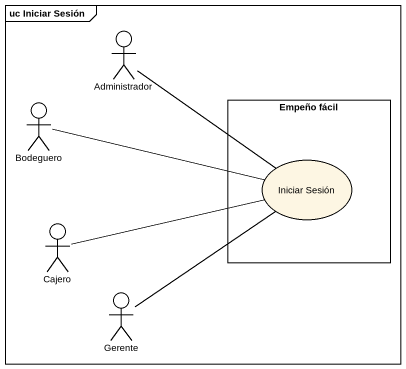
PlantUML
@startuml
mainframe uc Iniciar Sesión
actor Administrador
actor Bodeguero
rectangle "Empeño fácil" as Empeño_fácil {
  usecase "Iniciar Sesión" as Iniciar_Sesión
}
actor Cajero
actor Gerente
Administrador -- Iniciar_Sesión
Bodeguero -right- Iniciar_Sesión
Cajero -right- Iniciar_Sesión
Gerente -up- Iniciar_Sesión
@enduml
